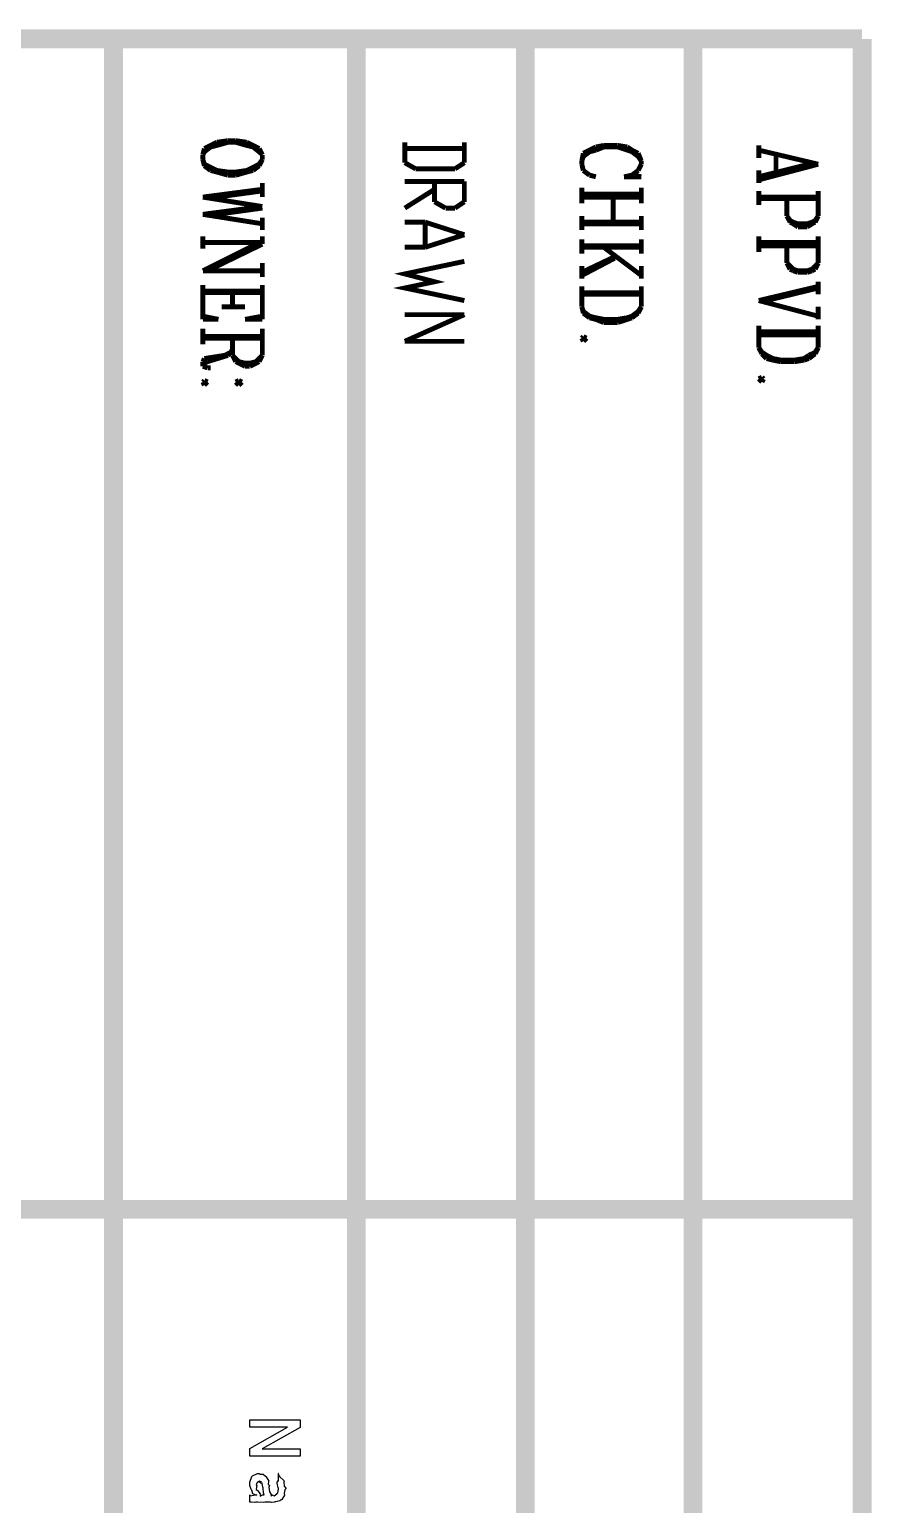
# Model space of a CAD drawing. Extents: x 0.1 to 11.6, y 0.3 to 16.3.
# Drawn here: x 2.801 to 3.697, y 2.618 to 4.187 of the extents above; entities that cross this region are included whole.
import ezdxf

# ---------------------------------------------------------------- set-up
doc = ezdxf.new("R2010")
doc.units = 0
doc.layers.get('0').update_dxf_attribs({"linetype": 'CONTINUOUS'})

msp = doc.modelspace()

# ---------------------------------------------------------------- linework, layer by layer
at = {"color": 0}
for points, const_width in [([(3.32835, 4.17665), (0.37169, 4.17665)], 0.02), ([(2.88997, 0.518338), (2.88997, 4.17665)], 0.02), ([(3.14833, 0.518338), (3.14833, 4.17665)], 0.02), ([(3.68668, 4.17665), (3.32835, 4.17665)], 0.02), ([(3.32835, 0.516656), (3.32835, 4.17665)], 0.02), ([(3.50667, 0.516656), (3.50667, 4.17665)], 0.02), ([(3.68668, 0.516656), (3.68668, 4.17665)], 0.02), ([(2.99333, 4.06332), (2.98665, 4.06)], 0.005208), ([(2.99333, 4.06168), (2.98665, 4.05664)], 0.005208), ([(3, 4.06668), (2.99333, 4.06332)], 0.005208), ([(3, 4.06332), (2.99333, 4.06168)], 0.005208), ([(3.01167, 4.06836), (3, 4.06668)], 0.005208), ([(3.01167, 4.06668), (3, 4.06332)], 0.005208), ([(3.02001, 4.06836), (3.01167, 4.06836)], 0.005208), ([(3.02001, 4.06668), (3.01167, 4.06668)], 0.005208), ([(3.03168, 4.06668), (3.02001, 4.06836)], 0.005208), ([(3.03168, 4.06332), (3.02001, 4.06668)], 0.005208), ([(3.03836, 4.06332), (3.03168, 4.06668)], 0.005208), ([(3.03836, 4.06168), (3.03168, 4.06332)], 0.005208), ([(3.04497, 4.06), (3.03836, 4.06332)], 0.005208), ([(3.04497, 4.05664), (3.03836, 4.06168)], 0.005208), ([(3.19997, 4.06668), (3.19997, 4.04497)], 0.005208), ([(3.26335, 4.04497), (3.26335, 4.06668)], 0.005208), ([(3.40332, 4.06168), (3.39665, 4.05832)], 0.005208), ([(3.41168, 4.06332), (3.40332, 4.06168)], 0.005208), ([(3.41168, 4.06168), (3.40332, 4.05832)], 0.005208), ([(3.42665, 4.06332), (3.41168, 4.06332)], 0.005208), ([(3.42665, 4.06168), (3.41168, 4.06168)], 0.005208), ([(3.43668, 4.06168), (3.42665, 4.06332)], 0.005208), ([(3.43668, 4.05832), (3.42665, 4.06168)], 0.005208), ([(3.44168, 4.05832), (3.43668, 4.06168)], 0.005208), ([(3.57667, 4.06332), (3.57667, 4.05003)], 0.005208), ([(2.98665, 4.06), (2.98503, 4.05333)], 0.005208), ([(2.98665, 4.05664), (2.98503, 4.05333)], 0.005208), ([(2.98503, 4.05333), (2.98503, 4.04833)], 0.005208), ([(2.98503, 4.04833), (2.98665, 4.04167)], 0.005208), ([(2.98503, 4.04833), (2.98665, 4.04335)], 0.005208), ([(3.04833, 4.05333), (3.04497, 4.06)], 0.005208), ([(3.04833, 4.05333), (3.04497, 4.05664)], 0.005208), ([(3.04497, 4.04167), (3.04833, 4.04833)], 0.005208), ([(3.04497, 4.04335), (3.04833, 4.04833)], 0.005208), ([(3.04833, 4.04833), (3.04833, 4.05333)], 0.005208), ([(3.26335, 4.06), (3.19997, 4.06)], 0.005208), ([(3.38997, 4.05501), (3.38835, 4.04665)], 0.005208), ([(3.38997, 4.05165), (3.38835, 4.04665)], 0.005208), ([(3.38835, 4.04665), (3.38835, 4.04335)], 0.005208), ([(3.39665, 4.05832), (3.38997, 4.05501)], 0.005208), ([(3.39665, 4.05664), (3.38997, 4.05165)], 0.005208), ([(3.40332, 4.05832), (3.39665, 4.05664)], 0.005208), ([(3.44168, 4.05664), (3.43668, 4.05832)], 0.005208), ([(3.44835, 4.05501), (3.44168, 4.05832)], 0.005208), ([(3.44835, 4.05165), (3.44168, 4.05664)], 0.005208), ([(3.45167, 4.04665), (3.44835, 4.05501)], 0.005208), ([(3.45167, 4.04665), (3.44835, 4.05165)], 0.005208), ([(3.45167, 4.04335), (3.45167, 4.04665)], 0.005208), ([(3.63997, 4.04335), (3.57667, 4.05832)], 0.005208), ([(3.595, 4.05501), (3.595, 4.03331)], 0.005208), ([(2.98665, 4.04335), (2.99333, 4.03999)], 0.005208), ([(2.98665, 4.04167), (2.99333, 4.03668)], 0.005208), ([(2.99333, 4.03999), (3, 4.03668)], 0.005208), ([(2.99333, 4.03668), (3, 4.035)], 0.005208), ([(3, 4.03668), (3.01167, 4.035)], 0.005208), ([(3, 4.035), (3.01167, 4.03168)], 0.005208), ([(3.01167, 4.035), (3.02001, 4.035)], 0.005208), ([(3.01167, 4.03168), (3.02001, 4.03168)], 0.005208), ([(3.02001, 4.035), (3.03168, 4.03668)], 0.005208), ([(3.02001, 4.03168), (3.03168, 4.035)], 0.005208), ([(3.03168, 4.03668), (3.03836, 4.03999)], 0.005208), ([(3.03168, 4.035), (3.03836, 4.03668)], 0.005208), ([(3.03836, 4.03999), (3.04497, 4.04335)], 0.005208), ([(3.03836, 4.03668), (3.04497, 4.04167)], 0.005208), ([(3.19997, 4.04497), (3.21164, 4.03836)], 0.005208), ([(3.21164, 4.03836), (3.25331, 4.03836)], 0.005208), ([(3.25331, 4.03836), (3.26335, 4.04497)], 0.005208), ([(3.38835, 4.04335), (3.38997, 4.03668)], 0.005208), ([(3.38997, 4.03668), (3.39665, 4.03168)], 0.005208), ([(3.39665, 4.03168), (3.40332, 4.03)], 0.005208), ([(3.44168, 4.03168), (3.43332, 4.03)], 0.005208), ([(3.43332, 4.03), (3.45167, 4.03)], 0.005208), ([(3.44168, 4.03168), (3.44835, 4.03668)], 0.005208), ([(3.45167, 4.03), (3.44168, 4.03168)], 0.005208), ([(3.44835, 4.03668), (3.45167, 4.04335)], 0.005208), ([(3.63997, 4.04335), (3.57667, 4.02669)], 0.005208), ([(3.62999, 4.04335), (3.57667, 4.03)], 0.005208), ([(3.57667, 4.03668), (3.57667, 4.02333)], 0.005208), ([(3.04833, 4.01665), (2.98503, 4.00836)], 0.005208), ([(3.04833, 4.01497), (3, 4.00836)], 0.005208), ([(3.04833, 4.02333), (3.04833, 4.00836)], 0.005208), ([(3.19997, 4.02501), (3.26335, 4.02501)], 0.005208), ([(3.23167, 4.01665), (3.19997, 3.99669)], 0.005208), ([(3.23167, 4.00331), (3.23167, 4.02501)], 0.005208), ([(3.26335, 4.02501), (3.26335, 4.00331)], 0.005208), ([(3.38835, 4.01833), (3.38835, 4.00168)], 0.005208), ([(3.45167, 4.01833), (3.45167, 4.00168)], 0.005208), ([(3.57667, 4.01497), (3.57667, 4)], 0.005208), ([(3.63997, 4.01497), (3.63997, 3.98833)], 0.005208), ([(3.04833, 3.99832), (2.98503, 4.00836)], 0.005208), ([(3.04833, 3.99832), (2.98503, 3.99001)], 0.005208), ([(3.24333, 3.99669), (3.23167, 4.00331)], 0.005208), ([(3.26335, 4.00331), (3.25331, 3.99669)], 0.005208), ([(3.45167, 4.01167), (3.38835, 4.01167)], 0.005208), ([(3.45167, 4.00836), (3.38835, 4.00836)], 0.005208), ([(3.42165, 4.00836), (3.42165, 3.98167)], 0.005208), ([(3.63997, 4.00836), (3.57667, 4.00836)], 0.005208), ([(3.63997, 4.00667), (3.57667, 4.00667)], 0.005208), ([(3.60667, 3.98833), (3.60667, 4.00667)], 0.005208), ([(3.04833, 3.97999), (2.98503, 3.99001)], 0.005208), ([(3.04833, 3.99669), (3, 3.99001)], 0.005208), ([(3.04833, 3.98665), (3.04833, 3.97331)], 0.005208), ([(3.25331, 3.99669), (3.24333, 3.99669)], 0.005208), ([(3.38835, 3.98833), (3.38835, 3.97331)], 0.005208), ([(3.45167, 3.98833), (3.45167, 3.97331)], 0.005208), ([(3.61003, 3.98167), (3.60667, 3.98833)], 0.005208), ([(3.61003, 3.98335), (3.60667, 3.98833)], 0.005208), ([(3.61333, 3.98167), (3.61003, 3.98335)], 0.005208), ([(3.63667, 3.98335), (3.63336, 3.98167)], 0.005208), ([(3.63997, 3.98833), (3.63667, 3.98167)], 0.005208), ([(3.63997, 3.98833), (3.63667, 3.98335)], 0.005208), ([(3.19997, 3.98167), (3.22168, 3.98167)], 0.005208), ([(3.22168, 3.98167), (3.26335, 3.96832)], 0.005208), ([(3.22168, 3.98167), (3.22168, 3.95503)], 0.005208), ([(3.26335, 3.96832), (3.22168, 3.95503)], 0.005208), ([(3.45167, 3.98167), (3.38835, 3.98167)], 0.005208), ([(3.45167, 3.97999), (3.38835, 3.97999)], 0.005208), ([(3.61333, 3.97999), (3.61003, 3.98167)], 0.005208), ([(3.61833, 3.97999), (3.61333, 3.98167)], 0.005208), ([(3.61833, 3.97667), (3.61333, 3.97999)], 0.005208), ([(3.62831, 3.97999), (3.61833, 3.97999)], 0.005208), ([(3.62831, 3.97667), (3.61833, 3.97667)], 0.005208), ([(3.63336, 3.98167), (3.62831, 3.97999)], 0.005208), ([(3.63336, 3.97999), (3.62831, 3.97667)], 0.005208), ([(3.63667, 3.98167), (3.63336, 3.97999)], 0.005208), ([(2.98503, 3.96669), (2.98503, 3.95335)], 0.005208), ([(3.04833, 3.96001), (2.98503, 3.96001)], 0.005208), ([(3.04167, 3.95833), (2.98503, 3.93001)], 0.005208), ([(3.04833, 3.95833), (2.99001, 3.93001)], 0.005208), ([(3.04833, 3.96669), (3.04833, 3.95833)], 0.005208), ([(3.22168, 3.95503), (3.19997, 3.95503)], 0.005208), ([(3.38835, 3.96332), (3.38835, 3.94835)], 0.005208), ([(3.45167, 3.95665), (3.38835, 3.95665)], 0.005208), ([(3.45167, 3.95503), (3.38835, 3.95503)], 0.005208), ([(3.45167, 3.92503), (3.41168, 3.95503)], 0.005208), ([(3.45167, 3.96332), (3.45167, 3.94835)], 0.005208), ([(3.57667, 3.96669), (3.57667, 3.94997)], 0.005208), ([(3.63997, 3.96001), (3.57667, 3.96001)], 0.005208), ([(3.63997, 3.95665), (3.57667, 3.95665)], 0.005208), ([(3.60667, 3.93832), (3.60667, 3.95665)], 0.005208), ([(3.63997, 3.96669), (3.63997, 3.93832)], 0.005208), ([(3.04833, 3.93832), (3.04833, 3.92333)], 0.005208), ([(3.26335, 3.94), (3.19997, 3.92665), (3.23167, 3.91835), (3.19997, 3.91168), (3.26335, 3.89833)], 0.005208), ([(3.42333, 3.94499), (3.38835, 3.92833)], 0.005208), ([(3.42333, 3.94336), (3.38835, 3.92503)], 0.005208), ([(3.61003, 3.93164), (3.60667, 3.93832)], 0.005208), ([(3.61003, 3.935), (3.60667, 3.93832)], 0.005208), ([(3.63997, 3.93832), (3.63667, 3.93164)], 0.005208), ([(3.63997, 3.93832), (3.63667, 3.935)], 0.005208), ([(3.04833, 3.93001), (2.98503, 3.93001)], 0.005208), ([(3.38835, 3.935), (3.38835, 3.92165)], 0.005208), ([(3.45167, 3.935), (3.45167, 3.92165)], 0.005208), ([(3.61333, 3.93164), (3.61003, 3.935)], 0.005208), ([(3.61333, 3.93001), (3.61003, 3.93164)], 0.005208), ([(3.61833, 3.93001), (3.61333, 3.93164)], 0.005208), ([(3.61833, 3.92833), (3.61333, 3.93001)], 0.005208), ([(3.62831, 3.93001), (3.61833, 3.93001)], 0.005208), ([(3.62831, 3.92833), (3.61833, 3.92833)], 0.005208), ([(3.63336, 3.93164), (3.62831, 3.93001)], 0.005208), ([(3.63336, 3.93001), (3.62831, 3.92833)], 0.005208), ([(3.63667, 3.935), (3.63336, 3.93164)], 0.005208), ([(3.63667, 3.93164), (3.63336, 3.93001)], 0.005208), ([(2.98503, 3.91499), (2.98503, 3.87831)], 0.005208), ([(3.04833, 3.90831), (2.98503, 3.90831)], 0.005208), ([(3.04833, 3.90668), (2.98503, 3.90668)], 0.005208), ([(3.01665, 3.90668), (3.01665, 3.89165)], 0.005208), ([(3.04833, 3.91499), (3.04833, 3.87831)], 0.005208), ([(3.38835, 3.89165), (3.38835, 3.91336)], 0.005208), ([(3.45167, 3.90668), (3.38835, 3.90668)], 0.005208), ([(3.45167, 3.905), (3.38835, 3.905)], 0.005208), ([(3.45167, 3.91336), (3.45167, 3.89165)], 0.005208), ([(3.63997, 3.91336), (3.57667, 3.89833)], 0.005208), ([(3.63997, 3.91168), (3.58501, 3.89833)], 0.005208), ([(3.63997, 3.91835), (3.63997, 3.905)], 0.005208), ([(3.03, 3.89165), (3.00499, 3.89165)], 0.005208), ([(3.38997, 3.88499), (3.38835, 3.89165)], 0.005208), ([(3.38997, 3.88667), (3.38835, 3.89165)], 0.005208), ([(3.45167, 3.89165), (3.44835, 3.88499)], 0.005208), ([(3.45167, 3.89165), (3.44835, 3.88667)], 0.005208), ([(3.63997, 3.88167), (3.57667, 3.89833)], 0.005208), ([(3.63997, 3.89165), (3.63997, 3.87831)], 0.005208), ([(3.00168, 3.87831), (2.98503, 3.88167)], 0.005208), ([(2.98503, 3.87831), (3.00168, 3.87831)], 0.005208), ([(3.03, 3.87831), (3.04833, 3.88167)], 0.005208), ([(3.04833, 3.87831), (3.03, 3.87831)], 0.005208), ([(3.19997, 3.88336), (3.26335, 3.88336)], 0.005208), ([(3.26335, 3.88336), (3.19997, 3.85499)], 0.005208), ([(3.39665, 3.88167), (3.38997, 3.88667)], 0.005208), ([(3.39665, 3.87999), (3.38997, 3.88499)], 0.005208), ([(3.40332, 3.87999), (3.39665, 3.88167)], 0.005208), ([(3.40332, 3.87831), (3.39665, 3.87999)], 0.005208), ([(3.41168, 3.87831), (3.40332, 3.87999)], 0.005208), ([(3.41168, 3.875), (3.40332, 3.87831)], 0.005208), ([(3.42665, 3.87831), (3.41168, 3.87831)], 0.005208), ([(3.42665, 3.875), (3.41168, 3.875)], 0.005208), ([(3.43668, 3.87999), (3.42665, 3.87831)], 0.005208), ([(3.43668, 3.87831), (3.42665, 3.875)], 0.005208), ([(3.44168, 3.88167), (3.43668, 3.87999)], 0.005208), ([(3.44168, 3.87999), (3.43668, 3.87831)], 0.005208), ([(3.44835, 3.88667), (3.44168, 3.88167)], 0.005208), ([(3.44835, 3.88499), (3.44168, 3.87999)], 0.005208), ([(2.98503, 3.86833), (2.98503, 3.85167)], 0.005208), ([(3.04833, 3.86003), (2.98503, 3.86003)], 0.005208), ([(3.04833, 3.85835), (2.98503, 3.85835)], 0.005208), ([(3.01665, 3.84), (3.01665, 3.85835)], 0.005208), ([(3.04833, 3.86833), (3.04833, 3.84)], 0.005208), ([(3.38997, 3.86003), (3.38835, 3.85835)], 0.005208), ([(3.38835, 3.85835), (3.38997, 3.85499)], 0.005208), ([(3.39333, 3.85835), (3.38997, 3.86003)], 0.005208), ([(3.38997, 3.85499), (3.39333, 3.85835)], 0.005208), ([(3.57667, 3.84831), (3.57667, 3.87169)], 0.005208), ([(3.63997, 3.86501), (3.57667, 3.86501)], 0.005208), ([(3.63997, 3.86165), (3.57667, 3.86165)], 0.005208), ([(3.63997, 3.87169), (3.63997, 3.84831)], 0.005208), ([(3.01497, 3.84332), (3.00836, 3.84)], 0.005208), ([(3.01497, 3.84332), (3.01167, 3.84)], 0.005208), ([(3.01665, 3.84668), (3.01497, 3.84332)], 0.005208), ([(3.19997, 3.85499), (3.26335, 3.85499)], 0.005208), ([(3.58003, 3.84169), (3.57667, 3.84831)], 0.005208), ([(3.58003, 3.84332), (3.57667, 3.84831)], 0.005208), ([(3.58501, 3.84), (3.58003, 3.84332)], 0.005208), ([(3.58501, 3.83664), (3.58003, 3.84169)], 0.005208), ([(3.63667, 3.84332), (3.62999, 3.84)], 0.005208), ([(3.63667, 3.84169), (3.62999, 3.83664)], 0.005208), ([(3.63997, 3.84831), (3.63667, 3.84169)], 0.005208), ([(3.63997, 3.84831), (3.63667, 3.84332)], 0.005208), ([(2.98665, 3.83664), (2.98503, 3.83333)], 0.005208), ([(2.98503, 3.83333), (2.98503, 3.82835)], 0.005208), ([(2.98503, 3.82835), (2.99001, 3.82667)], 0.005208), ([(3.00836, 3.84), (2.98665, 3.83664)], 0.005208), ([(2.99001, 3.83333), (2.98665, 3.83165)], 0.005208), ([(2.98665, 3.83165), (2.98665, 3.82835)], 0.005208), ([(2.98665, 3.82835), (2.99001, 3.82667)], 0.005208), ([(3.01167, 3.84), (2.99001, 3.83333)], 0.005208), ([(2.99001, 3.82667), (2.99333, 3.82667)], 0.005208), ([(3.02001, 3.83333), (3.01665, 3.84)], 0.005208), ([(3.02001, 3.83664), (3.01665, 3.84)], 0.005208), ([(3.02333, 3.83333), (3.02001, 3.83664)], 0.005208), ([(3.02333, 3.83165), (3.02001, 3.83333)], 0.005208), ([(3.03, 3.83165), (3.02333, 3.83333)], 0.005208), ([(3.03, 3.82835), (3.02333, 3.83165)], 0.005208), ([(3.035, 3.83165), (3.03, 3.83165)], 0.005208), ([(3.035, 3.82835), (3.03, 3.82835)], 0.005208), ([(3.04167, 3.83333), (3.035, 3.83165)], 0.005208), ([(3.04167, 3.83165), (3.035, 3.82835)], 0.005208), ([(3.04497, 3.83664), (3.04167, 3.83333)], 0.005208), ([(3.04497, 3.83333), (3.04167, 3.83165)], 0.005208), ([(3.04833, 3.84), (3.04497, 3.83333)], 0.005208), ([(3.04833, 3.84), (3.04497, 3.83664)], 0.005208), ([(3.59169, 3.83664), (3.58501, 3.84)], 0.005208), ([(3.59169, 3.83501), (3.58501, 3.83664)], 0.005208), ([(3.59999, 3.83501), (3.59169, 3.83664)], 0.005208), ([(3.59999, 3.83333), (3.59169, 3.83501)], 0.005208), ([(3.61501, 3.83501), (3.59999, 3.83501)], 0.005208), ([(3.61501, 3.83333), (3.59999, 3.83333)], 0.005208), ([(3.625, 3.83664), (3.61501, 3.83501)], 0.005208), ([(3.625, 3.83501), (3.61501, 3.83333)], 0.005208), ([(3.62999, 3.84), (3.625, 3.83664)], 0.005208), ([(3.62999, 3.83664), (3.625, 3.83501)], 0.005208), ([(2.98665, 3.81332), (2.98503, 3.81168)], 0.005208), ([(2.98503, 3.81168), (2.98665, 3.80832)], 0.005208), ([(2.99001, 3.81168), (2.98665, 3.81332)], 0.005208), ([(2.98665, 3.80832), (2.99001, 3.81168)], 0.005208), ([(3.02333, 3.81332), (3.02001, 3.81168)], 0.005208), ([(3.02001, 3.81168), (3.02333, 3.80832)], 0.005208), ([(3.02669, 3.81168), (3.02333, 3.81332)], 0.005208), ([(3.02333, 3.80832), (3.02669, 3.81168)], 0.005208), ([(3.58003, 3.81668), (3.57667, 3.815)], 0.005208), ([(3.57667, 3.815), (3.58003, 3.81168)], 0.005208), ([(3.58165, 3.815), (3.58003, 3.81668)], 0.005208), ([(3.58003, 3.81168), (3.58165, 3.815)], 0.005208), ([(1.07666, 2.93164), (3.14833, 2.93164)], 0.02), ([(3.14833, 2.93164), (3.32835, 2.93164)], 0.02), ([(3.32835, 2.93164), (3.50667, 2.93164)], 0.02), ([(3.50667, 2.93164), (3.68668, 2.93164)], 0.02)]:
    msp.add_lwpolyline(points, dxfattribs=dict(at, const_width=const_width))
for points in [[(3.03489, 2.70757), (3.08849, 2.70757), (3.08849, 2.69954), (3.04833, 2.67697), (3.08849, 2.67697), (3.08849, 2.66917), (3.03489, 2.66917), (3.03489, 2.67719), (3.07503, 2.69976), (3.03489, 2.69976), (3.03489, 2.70757)], [(3.04258, 2.62782), (3.04172, 2.6275), (3.03808, 2.62901), (3.037, 2.63276), (3.03674, 2.63325), (3.03629, 2.63351), (3.035, 2.63792), (3.035, 2.63932), (3.035, 2.6415), (3.03733, 2.64751), (3.03782, 2.648), (3.03803, 2.64822), (3.04324, 2.65082), (3.04497, 2.65082), (3.04497, 2.65082), (3.04617, 2.64979), (3.04937, 2.64996), (3.04975, 2.64974), (3.05003, 2.64914), (3.05279, 2.64725), (3.053, 2.64692), (3.05285, 2.64643), (3.05501, 2.64318), (3.05518, 2.64279), (3.05485, 2.64199), (3.05464, 2.63915), (3.05578, 2.63818), (3.05583, 2.63781), (3.05539, 2.63624), (3.05593, 2.63107), (3.05778, 2.62836), (3.058, 2.62782), (3.05778, 2.62756), (3.05767, 2.62646), (3.05886, 2.62782), (3.05931, 2.62782), (3.05925, 2.62776), (3.06076, 2.62685), (3.06364, 2.62912), (3.06386, 2.62935), (3.06386, 2.62935), (3.065, 2.63026), (3.0656, 2.634), (3.0656, 2.63519), (3.06532, 2.63547), (3.06413, 2.64035), (3.06386, 2.64063), (3.06386, 2.64063), (3.06506, 2.64296), (3.0656, 2.64301), (3.0656, 2.65082), (3.06532, 2.65061), (3.06597, 2.64833), (3.06646, 2.648), (3.06668, 2.6474), (3.07113, 2.64318), (3.07146, 2.64258), (3.07113, 2.64139), (3.07167, 2.63732), (3.07319, 2.6351), (3.07319, 2.63433), (3.07243, 2.6334), (3.07146, 2.62961), (3.07189, 2.62722), (3.07167, 2.62674), (3.07096, 2.62582), (3.06896, 2.62294), (3.06819, 2.62256), (3.06799, 2.62239), (3.06711, 2.62175), (3.06267, 2.62056), (3.06213, 2.62044), (3.06108, 2.62022), (3.05806, 2.61985), (3.05718, 2.62022), (3.05692, 2.62022), (3.05083, 2.62022), (3.04958, 2.61996), (3.04335, 2.62022), (3.04129, 2.62022), (3.04021, 2.61996), (3.03629, 2.62022), (3.035, 2.62022), (3.035, 2.62782), (3.03543, 2.62701), (3.04079, 2.62782), (3.04258, 2.62782)], [(3.0504, 2.62782), (3.0504, 2.62782), (3.04943, 2.62993), (3.04915, 2.63519), (3.0491, 2.63607), (3.04899, 2.63612), (3.04829, 2.64019), (3.04824, 2.6404), (3.04779, 2.64025), (3.04617, 2.64035), (3.04719, 2.64231), (3.04715, 2.64236), (3.04665, 2.64204), (3.04492, 2.64139), (3.04585, 2.64301), (3.04585, 2.64301), (3.04525, 2.64253), (3.04318, 2.64117), (3.04346, 2.64171), (3.04346, 2.64171), (3.04292, 2.641), (3.04172, 2.63846), (3.04258, 2.63747), (3.04258, 2.63715), (3.04215, 2.6365), (3.04189, 2.63374), (3.04346, 2.63254), (3.04368, 2.63217), (3.04357, 2.63206), (3.04606, 2.6289), (3.04628, 2.62869), (3.046, 2.62831), (3.046, 2.62657), (3.04844, 2.62782), (3.04932, 2.62782), (3.0504, 2.62782)]]:
    msp.add_lwpolyline(points, close=True, dxfattribs=at)

doc.saveas('drawing.dxf')
